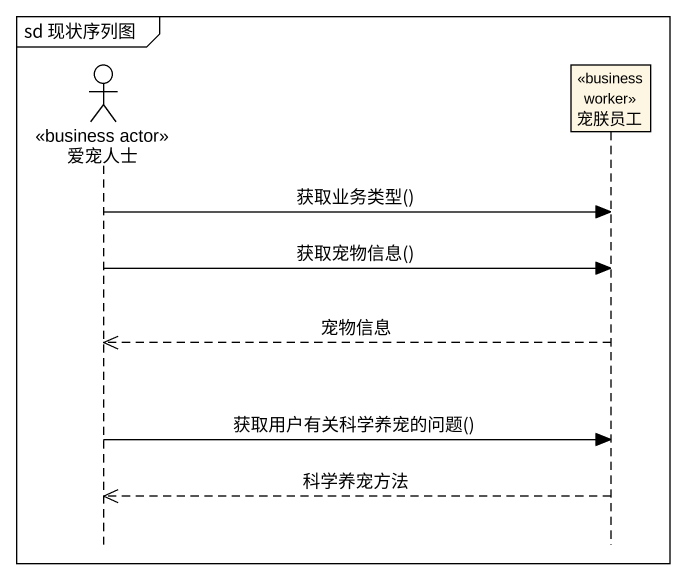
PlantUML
@startuml
mainframe sd 现状序列图
hide footbox
actor 爱宠人士 <<business actor>>
participant 宠朕员工 <<business worker>>

爱宠人士 -> 宠朕员工 : 获取业务类型()
爱宠人士 -> 宠朕员工 : 获取宠物信息()
宠朕员工 -->> 爱宠人士 : 宠物信息
爱宠人士 -> 宠朕员工 : 获取用户有关科学养宠的问题()
宠朕员工 -->> 爱宠人士 : 科学养宠方法
@enduml
